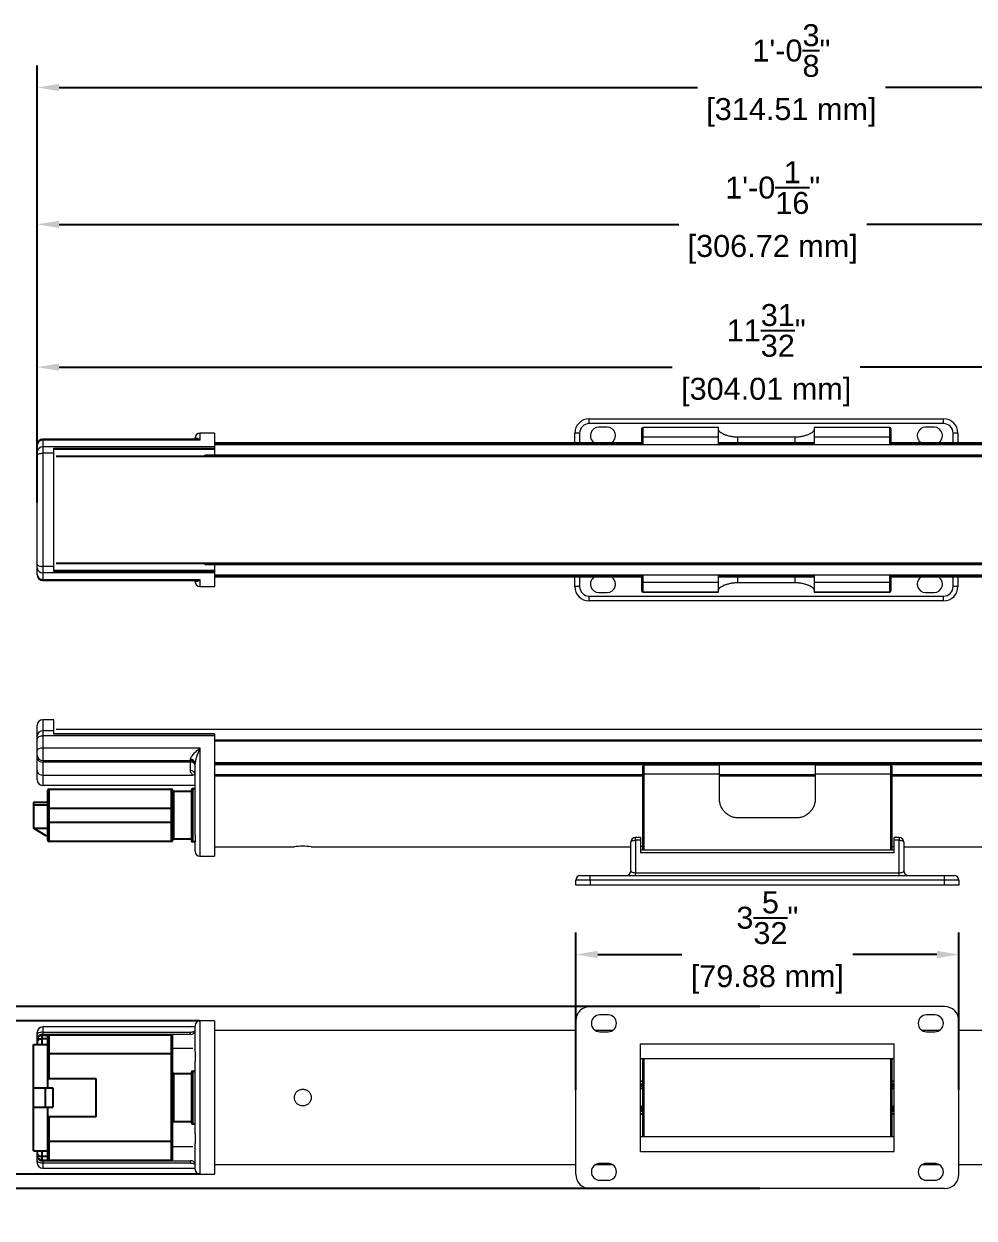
# Model space of a CAD drawing. Header units: inches. Extents: x -1.7 to 17.2, y -0.2 to 9.6.
# Drawn here: x 4.66 to 12.46, y -0.24 to 9.56 of the extents above; entities that cross this region are included whole.
import ezdxf

# ---------------------------------------------------------------- set-up
doc = ezdxf.new("R2010")
doc.units = ezdxf.units.IN
doc.header["$MEASUREMENT"] = 0
doc.layers.add('DIMENSIONS', color=1, linetype='Continuous')
doc.styles.get("Standard").update_dxf_attribs({"font": 'Arial.ttf'})
doc.dimstyles.new('Standard .180IN', dxfattribs={"dimtxt": 0.18, "dimasz": 0.18, "dimexe": 0.18, "dimexo": 0.0625, "dimgap": 0.09, "dimtad": 0, "dimtih": 1, "dimtoh": 1, "dimdec": 5, "dimzin": 0, "dimdsep": 46, "dimlunit": 4, "dimtxsty": 'Standard', "dimcen": 0.09, "dimadec": 0, "dimazin": 0, "dimtfac": 1, "dimtdec": 5, "dimtofl": 0, "dimtmove": 0, "dimatfit": 3, "dimfxl": 1, "dimtolj": 1, "dimtzin": 0, "dimarcsym": 0})

# ---------------------------------------------------------------- blocks, each defined once
blk = doc.blocks.new('*D10')
at = {"layer": 'Defpoints', "color": 0, "transparency": 16777216}
for p in [(16.7356, 6.7387), (4.7666, 5.5682), (16.7356, 5.5682)]:
    blk.add_point(p, dxfattribs=at)
at = {"layer": 'DIMENSIONS', "color": 0, "lineweight": -2, "transparency": 16777216}
for p, q in [((4.7666, 5.6307), (4.7666, 6.9187)), ((16.7356, 5.6307), (16.7356, 6.9187)), ((4.9466, 6.7387), (9.9797, 6.7387)), ((16.5556, 6.7387), (11.5226, 6.7387))]:
    blk.add_line(p, q, dxfattribs=at)
at = {"layer": 'DIMENSIONS', "color": 0, "transparency": 16777216}
for points in [[(4.9466, 6.7687), (4.9466, 6.7087), (4.7666, 6.7387)], [(16.5556, 6.7687), (16.5556, 6.7087), (16.7356, 6.7387)]]:
    blk.add_solid(points, dxfattribs=at)
at = {"layer": 'DIMENSIONS', "color": 0, "transparency": 16777216, "char_height": 0.18, "attachment_point": 5}
for s, insert in [('\\A1;11{\\H1x;\\S31/32;}"', (10.7511, 7.0404)), ('\\A1;[304.01 mm]', (10.7511, 6.5341))]:
    blk.add_mtext(s, dxfattribs=dict(at, insert=insert))
blk = doc.blocks.new('*D12')
at = {"layer": 'Defpoints', "color": 0, "transparency": 16777216}
for p in [(4.7666, 9.0336), (4.7666, 5.96), (17.1488, 5.96)]:
    blk.add_point(p, dxfattribs=at)
at = {"layer": 'DIMENSIONS', "color": 0, "lineweight": -2, "transparency": 16777216}
for p, q in [((4.7666, 6.0225), (4.7666, 9.2136)), ((17.1488, 6.0225), (17.1488, 9.2136)), ((4.9466, 9.0336), (10.1863, 9.0336)), ((16.9688, 9.0336), (11.7291, 9.0336))]:
    blk.add_line(p, q, dxfattribs=at)
at = {"layer": 'DIMENSIONS', "color": 0, "transparency": 16777216}
for points in [[(4.9466, 9.0636), (4.9466, 9.0036), (4.7666, 9.0336)], [(16.9688, 9.0636), (16.9688, 9.0036), (17.1488, 9.0336)]]:
    blk.add_solid(points, dxfattribs=at)
at = {"layer": 'DIMENSIONS', "color": 0, "transparency": 16777216, "char_height": 0.18, "attachment_point": 5}
for s, insert in [('\\A1;1\'-0{\\H1x;\\S3/8;}"', (10.9577, 9.3366)), ('\\A1;[314.51 mm]', (10.9577, 8.8291))]:
    blk.add_mtext(s, dxfattribs=dict(at, insert=insert))
blk = doc.blocks.new('*D13')
at = {"layer": 'Defpoints', "color": 0, "transparency": 16777216}
for p in [(4.7666, 7.9106), (4.7666, 5.5649), (16.8421, 5.5649)]:
    blk.add_point(p, dxfattribs=at)
at = {"layer": 'DIMENSIONS', "color": 0, "lineweight": -2, "transparency": 16777216}
for p, q in [((4.7666, 5.6274), (4.7666, 8.0906)), ((16.8421, 5.6274), (16.8421, 8.0906)), ((4.9466, 7.9106), (10.0329, 7.9106)), ((16.6621, 7.9106), (11.5758, 7.9106))]:
    blk.add_line(p, q, dxfattribs=at)
at = {"layer": 'DIMENSIONS', "color": 0, "transparency": 16777216}
for points in [[(4.9466, 7.9406), (4.9466, 7.8806), (4.7666, 7.9106)], [(16.6621, 7.9406), (16.6621, 7.8806), (16.8421, 7.9106)]]:
    blk.add_solid(points, dxfattribs=at)
at = {"layer": 'DIMENSIONS', "color": 0, "transparency": 16777216, "char_height": 0.18, "attachment_point": 5}
for s, insert in [('\\A1;1\'-0{\\H1x;\\S1/16;}"', (10.8044, 8.2123)), ('\\A1;[306.72 mm]', (10.8044, 7.706))]:
    blk.add_mtext(s, dxfattribs=dict(at, insert=insert))
blk = doc.blocks.new('*D14')
at = {"layer": 'Defpoints', "color": 0, "transparency": 16777216}
for p in [(6.1622, 1.3749), (3.8217, 0.1169), (6.1622, 0.1169)]:
    blk.add_point(p, dxfattribs=at)
at = {"layer": 'DIMENSIONS', "color": 0, "lineweight": -2, "transparency": 16777216}
for p, q in [((3.8217, 1.5549), (3.8217, 1.7349)), ((6.0997, 1.3749), (3.6417, 1.3749)), ((6.0997, 0.1169), (3.6417, 0.1169)), ((3.8217, -0.0631), (3.8217, -0.2431))]:
    blk.add_line(p, q, dxfattribs=at)
at = {"layer": 'DIMENSIONS', "color": 0, "transparency": 16777216}
for points in [[(3.7917, 1.5549), (3.8517, 1.5549), (3.8217, 1.3749)], [(3.7917, -0.0631), (3.8517, -0.0631), (3.8217, 0.1169)]]:
    blk.add_solid(points, dxfattribs=at)
at = {"layer": 'DIMENSIONS', "color": 0, "transparency": 16777216, "char_height": 0.18, "attachment_point": 5}
for s, insert in [('\\A1;1{\\H1x;\\S1/4;}"', (3.8217, 1.0439)), ('\\A1;[31.95 mm]', (3.8217, 0.5413))]:
    blk.add_mtext(s, dxfattribs=dict(at, insert=insert))
blk = doc.blocks.new('*D15')
at = {"layer": 'Defpoints', "color": 0, "transparency": 16777216}
for p in [(10.7603, 1.4928), (2.0406, -0.001), (10.7603, -0.001)]:
    blk.add_point(p, dxfattribs=at)
at = {"layer": 'DIMENSIONS', "color": 0, "lineweight": -2, "transparency": 16777216}
for p, q in [((10.6978, 1.4928), (1.8606, 1.4928)), ((2.0406, 1.3128), (2.0406, 1.2497)), ((2.0406, 0.179), (2.0406, 0.2421)), ((10.6978, -0.001), (1.8606, -0.001))]:
    blk.add_line(p, q, dxfattribs=at)
at = {"layer": 'DIMENSIONS', "color": 0, "transparency": 16777216}
for points in [[(2.0106, 1.3128), (2.0706, 1.3128), (2.0406, 1.4928)], [(2.0106, 0.179), (2.0706, 0.179), (2.0406, -0.001)]]:
    blk.add_solid(points, dxfattribs=at)
at = {"layer": 'DIMENSIONS', "color": 0, "transparency": 16777216, "char_height": 0.18, "attachment_point": 5}
for s, insert in [('\\A1;1{\\H1x;\\S1/2;}"', (2.0406, 1.0451)), ('\\A1;[37.94 mm]', (2.0406, 0.5413))]:
    blk.add_mtext(s, dxfattribs=dict(at, insert=insert))
blk = doc.blocks.new('*D16')
at = {"layer": 'Defpoints', "color": 0, "transparency": 16777216}
for p in [(12.3328, 1.9197), (9.1878, 0.7459), (12.3328, 0.7459)]:
    blk.add_point(p, dxfattribs=at)
at = {"layer": 'DIMENSIONS', "color": 0, "lineweight": -2, "transparency": 16777216}
for p, q in [((9.1878, 0.8084), (9.1878, 2.0997)), ((12.3328, 0.8084), (12.3328, 2.0997)), ((9.3678, 1.9197), (10.0588, 1.9197)), ((12.1528, 1.9197), (11.4618, 1.9197))]:
    blk.add_line(p, q, dxfattribs=at)
at = {"layer": 'DIMENSIONS', "color": 0, "transparency": 16777216}
for points in [[(9.3678, 1.9497), (9.3678, 1.8897), (9.1878, 1.9197)], [(12.1528, 1.9497), (12.1528, 1.8897), (12.3328, 1.9197)]]:
    blk.add_solid(points, dxfattribs=at)
at = {"layer": 'DIMENSIONS', "color": 0, "transparency": 16777216, "char_height": 0.18, "attachment_point": 5}
for s, insert in [('\\A1;3{\\H1x;\\S5/32;}"', (10.7603, 2.2214)), ('\\A1;[79.88 mm]', (10.7603, 1.7151))]:
    blk.add_mtext(s, dxfattribs=dict(at, insert=insert))

msp = doc.modelspace()

# ---------------------------------------------------------------- linework, layer by layer
at = {"color": 0, "linetype": 'Continuous', "lineweight": 15}
for p, q in [((9.297922, 6.27554), (9.297922, 6.314851)), ((9.297922, 6.314851), (12.206963, 6.314851)), ((12.206963, 6.27554), (9.297922, 6.27554)), ((12.206963, 6.27554), (12.206963, 6.314851)), ((6.221152, 6.197174), (6.103218, 6.197174)), ((6.103218, 6.197174), (6.103218, 6.14094)), ((6.221152, 6.197174), (6.221152, 6.085013)), ((9.179987, 6.118294), (9.179987, 6.196917)), ((9.219299, 6.196917), (9.179987, 6.196917)), ((9.219299, 6.196917), (9.219299, 6.118294)), ((9.445339, 6.246056), (9.376544, 6.246056)), ((9.730347, 6.234781), (9.730347, 6.236229)), ((9.730347, 6.164173), (9.730347, 6.234781)), ((10.359328, 6.244091), (9.738209, 6.244091)), ((9.738209, 6.244091), (9.738209, 6.242626)), ((9.738209, 6.242626), (9.738209, 6.164173)), ((10.359328, 6.242626), (9.738209, 6.242626)), ((10.359328, 6.242626), (10.359328, 6.244091)), ((10.359328, 6.164173), (10.359328, 6.242626)), ((11.766675, 6.244091), (11.145556, 6.244091)), ((11.145556, 6.244091), (11.145556, 6.242626)), ((11.145556, 6.242626), (11.145556, 6.164173)), ((11.766675, 6.242626), (11.145556, 6.242626)), ((11.766675, 6.242626), (11.766675, 6.244091)), ((11.766675, 6.164173), (11.766675, 6.242626)), ((11.774538, 6.236229), (11.774538, 6.234781)), ((11.774538, 6.234781), (11.774538, 6.164173)), ((12.12834, 6.246056), (12.059545, 6.246056)), ((12.324897, 6.196917), (12.285585, 6.196917)), ((12.285585, 6.118294), (12.285585, 6.196917)), ((12.324897, 6.196917), (12.324897, 6.118294)), ((4.766632, 6.097984), (4.766632, 6.100796)), ((4.766632, 6.046251), (4.766632, 6.097984)), ((6.067309, 6.147969), (4.813805, 6.147969)), ((4.813805, 6.147969), (4.813805, 6.14094)), ((4.813805, 6.14094), (4.813805, 6.085013)), ((6.103218, 6.14094), (4.813805, 6.14094)), ((4.813805, 6.085013), (4.813805, 6.032569)), ((6.221152, 6.085013), (4.813805, 6.085013)), ((6.063906, 6.147969), (6.063906, 6.157863)), ((9.738209, 6.118551), (6.221152, 6.118551)), ((6.221152, 6.117843), (9.738209, 6.117843)), ((9.738209, 6.109991), (6.221152, 6.109991)), ((15.281111, 6.100814), (6.221152, 6.100814)), ((15.281111, 6.100556), (6.221152, 6.100556)), ((6.221152, 6.085013), (6.221152, 6.073929)), ((9.730347, 6.164173), (9.738209, 6.164173)), ((9.730347, 6.100556), (9.730347, 6.164173)), ((10.359328, 6.164173), (9.738209, 6.164173)), ((9.738209, 6.164173), (9.738209, 6.100556)), ((10.359328, 6.100556), (10.359328, 6.164173)), ((11.145556, 6.118294), (10.359328, 6.118294)), ((10.359328, 6.117586), (11.145556, 6.117586)), ((11.145556, 6.109734), (10.359328, 6.109734)), ((10.516574, 6.166502), (10.98831, 6.166502)), ((10.516574, 6.166502), (10.516574, 6.118294)), ((10.98831, 6.118294), (10.98831, 6.166502)), ((11.766675, 6.164173), (11.145556, 6.164173)), ((11.145556, 6.164173), (11.145556, 6.100556)), ((11.766675, 6.164173), (11.774538, 6.164173)), ((11.766675, 6.100556), (11.766675, 6.164173)), ((11.774538, 6.164173), (11.774538, 6.100556)), ((15.281111, 6.118551), (11.7824, 6.118551)), ((11.7824, 6.117843), (15.281111, 6.117843)), ((15.281111, 6.109991), (11.7824, 6.109991)), ((4.766632, 6.014785), (4.766632, 6.046251)), ((4.766632, 5.1216), (4.766632, 6.014785)), ((4.813805, 6.032569), (4.813805, 5.103816)), ((4.904221, 6.032569), (4.813805, 6.032569)), ((4.904221, 6.073929), (6.221152, 6.073929)), ((4.904221, 6.032569), (4.904221, 6.073929)), ((6.221152, 6.062649), (4.904221, 6.062649)), ((4.904221, 5.103816), (4.904221, 6.032569)), ((16.598042, 6.007569), (4.922567, 6.007569)), ((16.598042, 6.002669), (4.922567, 6.002669)), ((6.221152, 6.018047), (6.142529, 6.018047)), ((6.142529, 6.007569), (6.142529, 6.018047)), ((6.221152, 6.073929), (6.221152, 6.062649)), ((6.221152, 6.062649), (6.221152, 6.018047)), ((6.221152, 6.019029), (15.281111, 6.019029)), ((4.766632, 5.090134), (4.766632, 5.1216)), ((4.904221, 5.103816), (4.813805, 5.103816)), ((4.813805, 5.103816), (4.813805, 5.051372)), ((4.904221, 5.062455), (4.904221, 5.103816)), ((4.922567, 5.133716), (16.598042, 5.133716)), ((4.922567, 5.128816), (16.598042, 5.128816)), ((6.142529, 5.128816), (6.142529, 5.118337)), ((6.142529, 5.118337), (6.221152, 5.118337)), ((6.221152, 5.118337), (6.221152, 5.073736)), ((15.281111, 5.117356), (6.221152, 5.117356)), ((4.766632, 5.038401), (4.766632, 5.090134)), ((4.766632, 5.035589), (4.766632, 5.038401)), ((6.221152, 5.051372), (4.813805, 5.051372)), ((4.813805, 5.051372), (4.813805, 4.995444)), ((4.904221, 5.073736), (6.221152, 5.073736)), ((6.221152, 5.062455), (4.904221, 5.062455)), ((6.221152, 5.073736), (6.221152, 5.062455)), ((6.221152, 5.062455), (6.221152, 5.051372)), ((6.221152, 5.051372), (6.221152, 4.93921)), ((6.221152, 5.035828), (15.281111, 5.035828)), ((6.221152, 5.035571), (15.281111, 5.035571)), ((6.221152, 5.026394), (9.738209, 5.026394)), ((9.738209, 5.018542), (6.221152, 5.018542)), ((6.221152, 5.017833), (9.738209, 5.017833)), ((9.179987, 4.938953), (9.179987, 5.017576)), ((9.219299, 5.017576), (9.219299, 4.938953)), ((9.730347, 4.971697), (9.730347, 5.035314)), ((9.738209, 5.035314), (9.738209, 4.971697)), ((10.359328, 4.971697), (10.359328, 5.035314)), ((10.359328, 5.026137), (11.145556, 5.026137)), ((11.145556, 5.018285), (10.359328, 5.018285)), ((10.359328, 5.017576), (11.145556, 5.017576)), ((10.516574, 5.017576), (10.516574, 4.969369)), ((10.98831, 4.969369), (10.98831, 5.017576)), ((11.145556, 5.035314), (11.145556, 4.971697)), ((11.766675, 4.971697), (11.766675, 5.035314)), ((11.774538, 5.035314), (11.774538, 4.971697)), ((11.7824, 5.026394), (15.281111, 5.026394)), ((15.281111, 5.018542), (11.7824, 5.018542)), ((11.7824, 5.017833), (15.281111, 5.017833)), ((12.285585, 4.938953), (12.285585, 5.017576)), ((12.324897, 5.017576), (12.324897, 4.938953)), ((4.813805, 4.995444), (6.103218, 4.995444)), ((4.813805, 4.995444), (4.813805, 4.988415)), ((4.813805, 4.988415), (6.067309, 4.988415)), ((6.063906, 4.978522), (6.063906, 4.988415)), ((6.103218, 4.995444), (6.103218, 4.93921)), ((6.103218, 4.93921), (6.221152, 4.93921)), ((9.219299, 4.938953), (9.179987, 4.938953)), ((9.730347, 4.971697), (9.738209, 4.971697)), ((9.730347, 4.90109), (9.730347, 4.971697)), ((9.730347, 4.899642), (9.730347, 4.90109)), ((10.359328, 4.971697), (9.738209, 4.971697)), ((9.738209, 4.971697), (9.738209, 4.893245)), ((10.359328, 4.893245), (10.359328, 4.971697)), ((10.98831, 4.969369), (10.516574, 4.969369)), ((11.766675, 4.971697), (11.145556, 4.971697)), ((11.145556, 4.971697), (11.145556, 4.893245)), ((11.766675, 4.971697), (11.774538, 4.971697)), ((11.766675, 4.893245), (11.766675, 4.971697)), ((11.774538, 4.971697), (11.774538, 4.90109)), ((11.774538, 4.90109), (11.774538, 4.899642)), ((12.324897, 4.938953), (12.285585, 4.938953)), ((9.297922, 4.860331), (12.206963, 4.860331)), ((9.297922, 4.821019), (9.297922, 4.860331)), ((12.206963, 4.821019), (9.297922, 4.821019)), ((9.376544, 4.889814), (9.445339, 4.889814)), ((10.359328, 4.893245), (9.738209, 4.893245)), ((9.738209, 4.893245), (9.738209, 4.89178)), ((9.738209, 4.89178), (10.359328, 4.89178)), ((10.359328, 4.89178), (10.359328, 4.893245)), ((11.766675, 4.893245), (11.145556, 4.893245)), ((11.145556, 4.893245), (11.145556, 4.89178)), ((11.145556, 4.89178), (11.766675, 4.89178)), ((11.766675, 4.89178), (11.766675, 4.893245)), ((12.059545, 4.889814), (12.12834, 4.889814)), ((12.206963, 4.821019), (12.206963, 4.860331)), ((4.904221, 3.845703), (4.813805, 3.845703)), ((4.813805, 3.845703), (4.813805, 3.754817)), ((4.904221, 3.754817), (4.904221, 3.845703)), ((4.766632, 3.711124), (4.766632, 3.79853)), ((4.813805, 3.754817), (4.813805, 3.712801)), ((4.904221, 3.754817), (4.813805, 3.754817)), ((4.904221, 3.726475), (4.904221, 3.754817)), ((6.221152, 3.728944), (4.904221, 3.728944)), ((6.221152, 3.726475), (4.904221, 3.726475)), ((16.598042, 3.76708), (4.922567, 3.76708)), ((6.221152, 3.728944), (6.221152, 3.726475)), ((6.221152, 3.726475), (6.221152, 3.712801)), ((4.766632, 3.685914), (4.766632, 3.711124)), ((4.766632, 3.594772), (4.766632, 3.685914)), ((4.813805, 3.712801), (4.813805, 3.614269)), ((6.221152, 3.712801), (4.813805, 3.712801)), ((6.221152, 3.712801), (6.221152, 2.725329)), ((6.221152, 3.682101), (15.281111, 3.682101)), ((15.281111, 3.673324), (6.221152, 3.673324)), ((15.281111, 3.669972), (6.221152, 3.669972)), ((4.766632, 3.553771), (4.766632, 3.594772)), ((4.766632, 3.533463), (4.766632, 3.553771)), ((4.766632, 3.426754), (4.766632, 3.533463)), ((4.813805, 3.614269), (6.103218, 3.614269)), ((4.813805, 3.614269), (4.813805, 3.511766)), ((6.103218, 3.614269), (6.103218, 2.725329)), ((4.813805, 3.511766), (6.024595, 3.511766)), ((4.813805, 3.511766), (4.813805, 3.499073)), ((6.024595, 3.499073), (4.813805, 3.499073)), ((4.813805, 3.499073), (4.813805, 3.392365)), ((6.024595, 3.511766), (6.024595, 3.519976)), ((6.024595, 3.499073), (6.024595, 3.511766)), ((6.024595, 3.428196), (6.024595, 3.499073)), ((6.063906, 2.900128), (6.063906, 3.489078)), ((6.221152, 3.493895), (15.281111, 3.493895)), ((15.281111, 3.484039), (6.221152, 3.484039)), ((15.281111, 3.476176), (6.221152, 3.476176)), ((9.738209, 3.398278), (9.738209, 3.464383)), ((9.746071, 3.472245), (9.746071, 3.398795)), ((10.367191, 3.472245), (9.746071, 3.472245)), ((10.367191, 3.398795), (10.367191, 3.472245)), ((11.774538, 3.472245), (11.153418, 3.472245)), ((11.153418, 3.472245), (11.153418, 3.398795)), ((11.774538, 3.398795), (11.774538, 3.472245)), ((11.7824, 3.464383), (11.7824, 3.398278)), ((4.766632, 3.354311), (4.766632, 3.426754)), ((4.813805, 3.392365), (6.043941, 3.392365)), ((4.813805, 3.392365), (4.813805, 3.307138)), ((6.221152, 3.397554), (9.738209, 3.397554)), ((6.221152, 3.389691), (9.738209, 3.389691)), ((9.738209, 3.382228), (6.221152, 3.382228)), ((9.738209, 2.777158), (9.738209, 3.398278)), ((10.367191, 3.398795), (9.746071, 3.398795)), ((9.746071, 3.398795), (9.746071, 2.776239)), ((10.367191, 3.197066), (10.367191, 3.398795)), ((10.367191, 3.397554), (11.153418, 3.397554)), ((10.367191, 3.389691), (11.153418, 3.389691)), ((11.153418, 3.382228), (10.367191, 3.382228)), ((11.153418, 3.398795), (11.153418, 3.197066)), ((11.774538, 3.398795), (11.153418, 3.398795)), ((11.774538, 2.776239), (11.774538, 3.398795)), ((11.7824, 3.398278), (11.7824, 2.777158)), ((11.7824, 3.397554), (15.281111, 3.397554)), ((11.7824, 3.389691), (15.281111, 3.389691)), ((15.281111, 3.382228), (11.7824, 3.382228)), ((6.063906, 3.307138), (4.813805, 3.307138)), ((10.996173, 3.03982), (10.524436, 3.03982)), ((6.063906, 2.764641), (6.063906, 2.845498)), ((9.718553, 2.880212), (9.679242, 2.880212)), ((9.679242, 2.857514), (9.679242, 2.880212)), ((9.679242, 2.857514), (9.679242, 2.590781)), ((9.718553, 2.857514), (9.679242, 2.857514)), ((9.718553, 2.880212), (9.718553, 2.857514)), ((9.718553, 2.857514), (9.718553, 2.753541)), ((11.841367, 2.880212), (11.802056, 2.880212)), ((11.802056, 2.857514), (11.802056, 2.880212)), ((11.802056, 2.753541), (11.802056, 2.857514)), ((11.841367, 2.857514), (11.802056, 2.857514)), ((11.841367, 2.880212), (11.841367, 2.857514)), ((11.841367, 2.590781), (11.841367, 2.857514)), ((6.221152, 2.803952), (6.878307, 2.803952)), ((7.015031, 2.803952), (9.63993, 2.803952)), ((9.63993, 2.607395), (9.63993, 2.840901)), ((9.738209, 2.805203), (9.718553, 2.805203)), ((11.802056, 2.776239), (9.718553, 2.776239)), ((11.802056, 2.753541), (9.718553, 2.753541)), ((11.7824, 2.805203), (11.802056, 2.805203)), ((11.880678, 2.840901), (11.880678, 2.607395)), ((11.880678, 2.803952), (14.504712, 2.803952)), ((6.103218, 2.725329), (6.221152, 2.725329)), ((9.227161, 2.568084), (9.305784, 2.568084)), ((9.305784, 2.528772), (9.305784, 2.568084)), ((9.305784, 2.568084), (12.214825, 2.568084)), ((9.679242, 2.568084), (9.679242, 2.590781)), ((9.679242, 2.590781), (11.841367, 2.590781)), ((11.841367, 2.568084), (11.841367, 2.590781)), ((12.214825, 2.528772), (12.214825, 2.568084)), ((12.214825, 2.568084), (12.293448, 2.568084)), ((9.305784, 2.528772), (9.18785, 2.528772)), ((9.18785, 2.489461), (9.18785, 2.528772)), ((9.305784, 2.489461), (9.18785, 2.489461)), ((12.214825, 2.528772), (9.305784, 2.528772)), ((9.305784, 2.528772), (9.305784, 2.489461)), ((12.214825, 2.489461), (9.305784, 2.489461)), ((12.332759, 2.528772), (12.214825, 2.528772)), ((12.214825, 2.489461), (12.214825, 2.528772)), ((12.332759, 2.489461), (12.214825, 2.489461)), ((12.332759, 2.528772), (12.332759, 2.489461)), ((12.214825, 1.492788), (9.305784, 1.492788)), ((6.221152, 1.374854), (6.103218, 1.374854)), ((6.103218, 1.374854), (6.103218, 0.11689)), ((6.221152, 1.374854), (6.221152, 0.11689)), ((9.18785, 0.11689), (9.18785, 1.374854)), ((9.453201, 1.423993), (9.384407, 1.423993)), ((12.136202, 1.423993), (12.067407, 1.423993)), ((12.332759, 0.11689), (12.332759, 1.374854)), ((4.766632, 1.261339), (4.766632, 1.278475)), ((6.063906, 1.325649), (4.813805, 1.325649)), ((4.813805, 1.325649), (4.813805, 1.282808)), ((4.813805, 1.282808), (4.813805, 1.264772)), ((4.813805, 1.282808), (6.024595, 1.282808)), ((6.024595, 1.264772), (6.024595, 1.282808)), ((6.063906, 1.121942), (6.063906, 1.335542)), ((9.18785, 1.296231), (6.221152, 1.296231)), ((9.488636, 1.296231), (9.348972, 1.296231)), ((9.384407, 1.286403), (9.453201, 1.286403)), ((12.171637, 1.296231), (12.031972, 1.296231)), ((12.067407, 1.286403), (12.136202, 1.286403)), ((15.281111, 1.296231), (12.332759, 1.296231)), ((4.766632, 1.232481), (4.766632, 1.261339)), ((4.766632, 1.18223), (4.766632, 1.232481)), ((4.813805, 1.264772), (4.813805, 1.258317)), ((6.024595, 1.264772), (4.813805, 1.264772)), ((9.718553, 0.304568), (9.718553, 1.187176)), ((9.718553, 1.187176), (11.802056, 1.187176)), ((11.802056, 0.304568), (11.802056, 1.187176)), ((5.869119, 1.151129), (6.043941, 1.151129)), ((6.063906, 0.447845), (6.063906, 1.043899)), ((11.802056, 1.064147), (9.718553, 1.064147)), ((9.738209, 0.427596), (9.738209, 1.064147)), ((9.746071, 1.064147), (9.746071, 0.427596)), ((11.774538, 0.427596), (11.774538, 1.064147)), ((11.7824, 1.064147), (11.7824, 0.427596)), ((9.718553, 0.883461), (9.738209, 0.883461)), ((11.7824, 0.883461), (11.802056, 0.883461)), ((9.738209, 0.877284), (9.718553, 0.877284)), ((9.718553, 0.859403), (9.738209, 0.859403)), ((9.738209, 0.853535), (9.718553, 0.853535)), ((9.718553, 0.847552), (9.738209, 0.847552)), ((9.738209, 0.834089), (9.718553, 0.834089)), ((9.718553, 0.823822), (9.738209, 0.823822)), ((9.738209, 0.816773), (9.718553, 0.816773)), ((11.802056, 0.877284), (11.7824, 0.877284)), ((11.7824, 0.859403), (11.802056, 0.859403)), ((11.802056, 0.853535), (11.7824, 0.853535)), ((11.7824, 0.847552), (11.802056, 0.847552)), ((11.802056, 0.834089), (11.7824, 0.834089)), ((11.7824, 0.823822), (11.802056, 0.823822)), ((11.802056, 0.816773), (11.7824, 0.816773)), ((9.718553, 0.67497), (9.738209, 0.67497)), ((9.738209, 0.667921), (9.718553, 0.667921)), ((9.718553, 0.657654), (9.738209, 0.657654)), ((9.738209, 0.644191), (9.718553, 0.644191)), ((9.718553, 0.638208), (9.738209, 0.638208)), ((9.738209, 0.632341), (9.718553, 0.632341)), ((9.718553, 0.614459), (9.738209, 0.614459)), ((9.738209, 0.608282), (9.718553, 0.608282)), ((11.7824, 0.67497), (11.802056, 0.67497)), ((11.802056, 0.667921), (11.7824, 0.667921)), ((11.7824, 0.657654), (11.802056, 0.657654)), ((11.802056, 0.644191), (11.7824, 0.644191)), ((11.7824, 0.638208), (11.802056, 0.638208)), ((11.802056, 0.632341), (11.7824, 0.632341)), ((11.7824, 0.614459), (11.802056, 0.614459)), ((11.802056, 0.608282), (11.7824, 0.608282)), ((9.718553, 0.427596), (11.802056, 0.427596)), ((4.766632, 0.259263), (4.766632, 0.309518)), ((6.043941, 0.340615), (5.869119, 0.340615)), ((6.063906, 0.156201), (6.063906, 0.369801)), ((9.718553, 0.304568), (11.802056, 0.304568)), ((4.766632, 0.230404), (4.766632, 0.259263)), ((4.766632, 0.213268), (4.766632, 0.230404)), ((4.813805, 0.233431), (4.813805, 0.226971)), ((4.813805, 0.226971), (6.024595, 0.226971)), ((4.813805, 0.226971), (4.813805, 0.208935)), ((6.024595, 0.208935), (4.813805, 0.208935)), ((4.813805, 0.208935), (4.813805, 0.166095)), ((6.024595, 0.208935), (6.024595, 0.226971)), ((9.453201, 0.20534), (9.384407, 0.20534)), ((12.136202, 0.20534), (12.067407, 0.20534)), ((4.813805, 0.166095), (6.063906, 0.166095)), ((6.103218, 0.11689), (6.221152, 0.11689)), ((6.221152, 0.195513), (9.18785, 0.195513)), ((9.348972, 0.195513), (9.488636, 0.195513)), ((12.031972, 0.195513), (12.171637, 0.195513)), ((12.332759, 0.195513), (15.281111, 0.195513)), ((9.384407, 0.067751), (9.453201, 0.067751)), ((12.067407, 0.067751), (12.136202, 0.067751)), ((12.214825, -0.001044), (9.305784, -0.001044))]:
    msp.add_line(p, q, dxfattribs=at)
at = {"color": 0, "linetype": 'Continuous'}
for p, q in [((4.854879, 2.855292), (4.854879, 3.268062)), ((4.862741, 3.275924), (4.862741, 2.84743)), ((4.862741, 3.275924), (5.869112, 3.275924)), ((5.869112, 2.84743), (5.869112, 3.275924)), ((5.876974, 2.855292), (5.876974, 3.268062)), ((5.884836, 3.258234), (5.884836, 2.86512)), ((6.034219, 3.258234), (5.884836, 3.258234)), ((6.034219, 3.270027), (6.034219, 2.853327)), ((6.042082, 3.27789), (6.042082, 2.845465)), ((6.0639, 3.27789), (6.042082, 3.27789)), ((4.736944, 3.167818), (4.736944, 2.955536)), ((4.854879, 3.167818), (4.736944, 3.167818)), ((4.854879, 3.144231), (4.736944, 3.144231)), ((5.876974, 3.118679), (4.854879, 3.118679)), ((4.835223, 2.896569), (4.736944, 2.955536)), ((4.736944, 2.955536), (4.854879, 2.955536)), ((4.854879, 3.004676), (5.876974, 3.004676)), ((4.835223, 2.896569), (4.854879, 2.896569)), ((5.869112, 2.84743), (4.862741, 2.84743)), ((6.034219, 2.86512), (5.884836, 2.86512)), ((6.0639, 2.845465), (6.042082, 2.845465)), ((4.736951, 0.309518), (4.736951, 1.18223)), ((4.736951, 1.18223), (4.854885, 1.18223)), ((4.766631, 1.219006), (4.766631, 1.18223)), ((4.805943, 1.258317), (4.805943, 1.18223)), ((4.805943, 1.258317), (4.857033, 1.258317)), ((4.854885, 1.227312), (4.805943, 1.227312)), ((4.854885, 0.824497), (4.854885, 1.252991)), ((4.862748, 1.260853), (4.862748, 0.90312)), ((4.862748, 1.260853), (5.869119, 1.260853)), ((5.869119, 0.230895), (5.869119, 1.260853)), ((5.876981, 0.238758), (5.876981, 1.252991)), ((5.876981, 1.103608), (4.854885, 1.103608)), ((4.854885, 0.90312), (5.247999, 0.90312)), ((5.247999, 0.90312), (5.247999, 0.588629)), ((5.884843, 0.942431), (5.884843, 0.549317)), ((5.884843, 0.942431), (6.034226, 0.942431)), ((6.034226, 0.954219), (6.034226, 0.537524)), ((6.042089, 0.962087), (6.042089, 0.529662)), ((6.042089, 0.962087), (6.063906, 0.962087)), ((4.736951, 0.824497), (4.894197, 0.824497)), ((4.83523, 0.667251), (4.83523, 0.824497)), ((4.894197, 0.824497), (4.894197, 0.667251)), ((4.736951, 0.667251), (4.894197, 0.667251)), ((4.854885, 0.238758), (4.854885, 0.667251)), ((5.247999, 0.588629), (4.854885, 0.588629)), ((4.862748, 0.588629), (4.862748, 0.230895)), ((5.884843, 0.549317), (6.034226, 0.549317)), ((6.042089, 0.529662), (6.063906, 0.529662)), ((4.736951, 0.309518), (4.854885, 0.309518)), ((4.766631, 0.309518), (4.766631, 0.272746)), ((4.805943, 0.309518), (4.805943, 0.233431)), ((4.854885, 0.388141), (5.876981, 0.388141)), ((4.805943, 0.264436), (4.854885, 0.264436)), ((4.805943, 0.233431), (4.857033, 0.233431)), ((5.869119, 0.230895), (4.862748, 0.230895))]:
    msp.add_line(p, q, dxfattribs=at)
at = {"color": 0, "linetype": 'Continuous', "lineweight": 15, "flags": 128}
for points in [[(4.766632, 6.014785), (4.767538, 6.018255), (4.770223, 6.021591), (4.774582, 6.024665), (4.780449, 6.02736), (4.787597, 6.029572), (4.795753, 6.031215), (4.804602, 6.032227), (4.813805, 6.032569)], [(4.766632, 5.1216), (4.767538, 5.11813), (4.770223, 5.114794), (4.774582, 5.111719), (4.780449, 5.109024), (4.787597, 5.106813), (4.795753, 5.105169), (4.804602, 5.104157), (4.813805, 5.103816)], [(4.813805, 3.712801), (4.804602, 3.712284), (4.795753, 3.710754), (4.787597, 3.70827), (4.780449, 3.704926), (4.774582, 3.700852), (4.770223, 3.696203), (4.767538, 3.69116), (4.766632, 3.685914)], [(4.813805, 3.614269), (4.804602, 3.613894), (4.795753, 3.612785), (4.787597, 3.610983), (4.780449, 3.608558), (4.774582, 3.605604), (4.770223, 3.602233), (4.767538, 3.598576), (4.766632, 3.594772)], [(9.63993, 2.840901), (9.640686, 2.844142), (9.642923, 2.847258), (9.646556, 2.850131), (9.651444, 2.852648), (9.657402, 2.854714), (9.664198, 2.85625), (9.671573, 2.857195), (9.679242, 2.857514)], [(11.841367, 2.857514), (11.849036, 2.857195), (11.856411, 2.85625), (11.863207, 2.854714), (11.869164, 2.852648), (11.874053, 2.850131), (11.877686, 2.847258), (11.879923, 2.844142), (11.880678, 2.840901)], [(4.813805, 1.282808), (4.804602, 1.282396), (4.795753, 1.281174), (4.787597, 1.27919), (4.780449, 1.27652), (4.774582, 1.273267), (4.770223, 1.269555), (4.767538, 1.265527), (4.766632, 1.261339)], [(6.024595, 1.282808), (6.032264, 1.283152), (6.039639, 1.28417), (6.046435, 1.285823), (6.052393, 1.288048), (6.057282, 1.29076), (6.060914, 1.293853), (6.063151, 1.297209), (6.063906, 1.300699)], [(4.766632, 0.230404), (4.767538, 0.226216), (4.770223, 0.222189), (4.774582, 0.218477), (4.780449, 0.215223), (4.787597, 0.212553), (4.795753, 0.210569), (4.804602, 0.209348), (4.813805, 0.208935)], [(6.024595, 0.208935), (6.032264, 0.208591), (6.039639, 0.207573), (6.046435, 0.20592), (6.052393, 0.203695), (6.057282, 0.200984), (6.060914, 0.197891), (6.063151, 0.194535), (6.063906, 0.191044)]]:
    msp.add_lwpolyline(points, dxfattribs=at)
at = {"color": 0, "linetype": 'Continuous', "lineweight": 15}
for centre, radius, start, end in [((9.297922, 6.196917), 0.117934, 90, 180), ((9.297922, 6.196917), 0.078623, 90, 180), ((12.206963, 6.196917), 0.117934, 0, 90), ((12.206963, 6.196917), 0.078623, 0, 90), ((6.103218, 6.157863), 0.039311, 90, 180), ((9.376544, 6.177261), 0.068795, 90, 238.9972809), ((9.445339, 6.177261), 0.068795, 301.0027191, 90), ((9.738209, 6.236228), 0.007862, 90, 180), ((9.7382, 6.234772), 0.007854, 89.938459, 179.9370751), ((11.766675, 6.236228), 0.007862, 0, 90), ((11.766684, 6.234772), 0.007854, 0.0629249, 90.061541), ((12.059545, 6.177261), 0.068795, 90, 238.9972809), ((12.12834, 6.177261), 0.068795, 301.0027191, 90), ((4.813805, 6.100796), 0.047174, 90, 180), ((4.811791, 6.095772), 0.045213, 87.4468493, 177.1952895), ((4.809974, 6.041589), 0.043593, 84.9587028, 173.8601254), ((4.809974, 5.094796), 0.043593, 186.1398746, 275.0412972), ((4.811791, 5.040613), 0.045213, 182.8047105, 272.5531507), ((4.813805, 5.035589), 0.047174, 180, 270), ((9.376544, 4.958609), 0.068795, 121.0027191, 270), ((9.445339, 4.958609), 0.068795, 270, 58.9972809), ((12.059545, 4.958609), 0.068795, 121.0027191, 270), ((12.12834, 4.958609), 0.068795, 270, 58.9972809), ((6.103218, 4.978522), 0.039311, 180, 270), ((9.297922, 4.938953), 0.117934, 180, 270), ((9.297922, 4.938953), 0.078623, 180, 270), ((9.7382, 4.901098), 0.007854, 180.0629249, 270.061541), ((9.738209, 4.899642), 0.007862, 180, 270), ((11.766684, 4.901098), 0.007854, 269.938459, 359.9370751), ((11.766675, 4.899642), 0.007862, 270, 0), ((12.206963, 4.938953), 0.078623, 270, 0), ((12.206963, 4.938953), 0.117934, 270, 0), ((4.813805, 3.79853), 0.047174, 90, 180), ((4.812129, 3.709314), 0.045533, 87.8908663, 177.7222722), ((4.811363, 3.556514), 0.044815, 183.5095317, 273.1240569), ((4.808279, 3.541043), 0.042332, 190.3152915, 277.5002284), ((6.028352, 3.484299), 0.035874, 7.654412, 96.0103169), ((6.026631, 3.474476), 0.037345, 3.5088929, 93.1248569), ((6.0292, 3.464099), 0.035276, 10.3146509, 97.5009929), ((9.746071, 3.464383), 0.007862, 90, 180), ((11.774538, 3.464383), 0.007862, 0, 90), ((4.808279, 3.434334), 0.042332, 190.3153001, 277.5002126), ((4.813805, 3.354311), 0.047174, 180, 270), ((6.0292, 3.393222), 0.035276, 10.3146339, 97.5010186), ((6.058314, 3.361092), 0.034417, 80.6485998, 114.6833139), ((9.744114, 3.36853), 0.030328, 86.3001593, 101.227893), ((11.776495, 3.36853), 0.030328, 78.772107, 93.6998407), ((9.679242, 2.840901), 0.039311, 90, 180), ((11.841367, 2.840901), 0.039311, 0, 90), ((6.103218, 2.764641), 0.039311, 180, 270), ((6.947099, 2.255877), 0.552376, 82.9357221, 97.1540925), ((9.227161, 2.528772), 0.039311, 90, 180), ((9.600619, 2.607395), 0.039311, 270, 0), ((11.91999, 2.607395), 0.039311, 180, 270), ((12.293448, 2.528772), 0.039311, 0, 90), ((9.305784, 1.374854), 0.117934, 90, 180), ((12.214825, 1.374854), 0.117934, 0, 90), ((6.103218, 1.335542), 0.039311, 90, 180), ((9.384407, 1.355198), 0.068795, 90, 270), ((9.453201, 1.355198), 0.068795, 270, 90), ((12.067407, 1.355198), 0.068795, 90, 270), ((12.136202, 1.355198), 0.068795, 270, 90), ((4.813805, 1.278475), 0.047174, 90, 180), ((6.029818, 1.299311), 0.034932, 261.4007399, 347.3839727), ((4.807538, 1.223325), 0.041918, 81.4015038, 167.3833172), ((4.807538, 0.268419), 0.041918, 192.6166828, 278.5984962), ((4.813805, 0.213268), 0.047174, 180, 270), ((6.029818, 0.192433), 0.034932, 12.6160273, 98.5992601), ((9.384407, 0.136546), 0.068795, 90, 270), ((9.453201, 0.136546), 0.068795, 270, 90), ((12.067407, 0.136546), 0.068795, 90, 270), ((12.136202, 0.136546), 0.068795, 270, 90), ((6.103218, 0.156201), 0.039311, 180, 270), ((9.305784, 0.11689), 0.117934, 180, 270), ((12.214825, 0.11689), 0.117934, 270, 0)]:
    msp.add_arc(centre, radius, start, end, dxfattribs=at)
at = {"color": 0, "linetype": 'Continuous'}
for centre, radius, start, end in [((4.862741, 3.268062), 0.007862, 90, 180), ((5.869112, 3.268062), 0.007862, 0, 90), ((5.884836, 3.266096), 0.007862, 180, 270), ((6.042082, 3.270027), 0.007862, 90, 180), ((4.862741, 2.855292), 0.007862, 180, 270), ((5.869112, 2.855292), 0.007862, 270, 0), ((5.884836, 2.857258), 0.007862, 90, 180), ((6.042082, 2.853327), 0.007862, 180, 270), ((4.805943, 1.219006), 0.039311, 90, 180), ((4.862748, 1.252991), 0.007862, 90, 180), ((5.869119, 1.252991), 0.007862, 0, 90), ((5.884843, 0.950293), 0.007862, 180, 270), ((6.042089, 0.954224), 0.007862, 90, 180), ((5.884843, 0.541455), 0.007862, 90, 180), ((6.042089, 0.537524), 0.007862, 180, 270), ((4.805943, 0.272742), 0.039311, 180, 270), ((4.862748, 0.238758), 0.007862, 180, 270), ((5.869119, 0.238758), 0.007862, 270, 0)]:
    msp.add_arc(centre, radius, start, end, dxfattribs=at)
at = {"color": 0, "linetype": 'Continuous', "lineweight": 15}
for centre, start_param, end_param in [((9.679242, 2.607395), 3.14159265, 4.71238898), ((11.841367, 2.607395), 4.71238898, 6.28318531)]:
    msp.add_ellipse(centre, major_axis=(0.039311, 0), ratio=0.42261826, start_param=start_param, end_param=end_param, dxfattribs=at)
for points, knots in [([(10.359328, 6.225552), (10.359328, 6.223059), (10.360355, 6.220361), (10.364309, 6.214595), (10.367276, 6.211496), (10.375006, 6.205124), (10.379718, 6.201879), (10.390808, 6.195373), (10.397263, 6.192082), (10.411456, 6.185857), (10.419213, 6.182901), (10.436127, 6.177467), (10.445345, 6.174988), (10.464407, 6.170931), (10.474348, 6.169315), (10.495128, 6.167088), (10.505835, 6.166502), (10.516574, 6.166502)], [0, 0, 0, 0, 0.125, 0.125, 0.25, 0.25, 0.375, 0.375, 0.5, 0.5, 0.625, 0.625, 0.75, 0.75, 0.875, 0.875, 1, 1, 1, 1]), ([(10.98831, 6.166502), (10.999036, 6.166502), (11.009545, 6.167076), (11.030156, 6.169264), (11.040354, 6.170907), (11.059501, 6.174977), (11.068538, 6.177402), (11.085589, 6.182869), (11.093421, 6.185854), (11.107597, 6.192071), (11.11403, 6.195347), (11.125163, 6.201876), (11.129865, 6.205116), (11.137557, 6.211451), (11.140553, 6.214566), (11.144531, 6.220359), (11.145556, 6.223061), (11.145556, 6.225552)], [0, 0, 0, 0, 0.125, 0.125, 0.25, 0.25, 0.375, 0.375, 0.5, 0.5, 0.625, 0.625, 0.75, 0.75, 0.875, 0.875, 1, 1, 1, 1]), ([(6.06526, 6.147969), (6.065447, 6.148912), (6.066423, 6.153844), (6.073184, 6.156954), (6.08399, 6.156252), (6.094935, 6.149057), (6.10142, 6.142825), (6.103163, 6.140998), (6.103218, 6.14094)], [0, 0, 0, 0, 0.05075132, 0.26554537, 0.56735388, 0.88386516, 0.99635722, 1, 1, 1, 1]), ([(6.103218, 6.14094), (6.103116, 6.140978), (6.09963, 6.142271), (6.087866, 6.146215), (6.076569, 6.146949), (6.068561, 6.14747)], [0, 0, 0, 0, 0.00873563, 0.29729464, 1, 1, 1, 1]), ([(6.103218, 4.995444), (6.103163, 4.995387), (6.10142, 4.99356), (6.094935, 4.987327), (6.08399, 4.980132), (6.073184, 4.979431), (6.066423, 4.98254), (6.065447, 4.987473), (6.06526, 4.988415)], [0, 0, 0, 0, 0.00364278, 0.11613484, 0.43264612, 0.73445463, 0.94924868, 1, 1, 1, 1]), ([(6.067309, 4.988752), (6.075731, 4.989292), (6.08744, 4.990044), (6.09963, 4.994114), (6.103116, 4.995406), (6.103218, 4.995444)], [0, 0, 0, 0, 0.71313373, 0.9915708, 1, 1, 1, 1]), ([(10.516574, 4.969369), (10.505848, 4.969369), (10.495339, 4.968795), (10.474728, 4.966606), (10.46453, 4.964963), (10.445383, 4.960894), (10.436347, 4.958468), (10.419295, 4.953002), (10.411464, 4.950016), (10.397288, 4.9438), (10.390854, 4.940523), (10.379721, 4.933995), (10.37502, 4.930754), (10.367327, 4.92442), (10.364332, 4.921305), (10.360353, 4.915512), (10.359328, 4.912809), (10.359328, 4.910318)], [0, 0, 0, 0, 0.125, 0.125, 0.25, 0.25, 0.375, 0.375, 0.5, 0.5, 0.625, 0.625, 0.75, 0.75, 0.875, 0.875, 1, 1, 1, 1]), ([(11.145556, 4.910318), (11.145556, 4.912812), (11.144529, 4.91551), (11.140575, 4.921276), (11.137608, 4.924374), (11.129878, 4.930747), (11.125166, 4.933992), (11.114076, 4.940498), (11.107621, 4.943788), (11.093428, 4.950014), (11.085671, 4.95297), (11.068757, 4.958404), (11.05954, 4.960883), (11.040477, 4.96494), (11.030536, 4.966556), (11.009756, 4.968783), (10.99905, 4.969369), (10.98831, 4.969369)], [0, 0, 0, 0, 0.125, 0.125, 0.25, 0.25, 0.375, 0.375, 0.5, 0.5, 0.625, 0.625, 0.75, 0.75, 0.875, 0.875, 1, 1, 1, 1]), ([(6.024595, 3.519976), (6.025085, 3.523294), (6.02573, 3.527665), (6.030915, 3.538741), (6.042559, 3.555749), (6.065125, 3.580427), (6.086682, 3.600423), (6.09963, 3.611327), (6.103116, 3.614185), (6.103218, 3.614269)], [0, 0, 0, 0, 0.112341771, 0.147991323, 0.339382729, 0.608956416, 0.894716394, 0.996906374, 1, 1, 1, 1]), ([(6.103218, 3.614269), (6.103163, 3.614142), (6.10142, 3.610107), (6.09493, 3.594826), (6.084047, 3.56755), (6.073011, 3.535117), (6.065537, 3.508306), (6.064392, 3.494803), (6.063906, 3.489078)], [0, 0, 0, 0, 0.00328962, 0.10487584, 0.39070211, 0.66325101, 0.85722129, 1, 1, 1, 1]), ([(6.043941, 3.392365), (6.038682, 3.398318), (6.029758, 3.408419), (6.02487, 3.42113), (6.024639, 3.427079), (6.024595, 3.428196)], [0, 0, 0, 0, 0.53825773, 0.913272043, 1, 1, 1, 1]), ([(10.524436, 3.03982), (10.51371, 3.03982), (10.503201, 3.040906), (10.482591, 3.045126), (10.472392, 3.048318), (10.453245, 3.056473), (10.444209, 3.061432), (10.427157, 3.073091), (10.419326, 3.079676), (10.40515, 3.094113), (10.398716, 3.102077), (10.387583, 3.118965), (10.382882, 3.127852), (10.375189, 3.146534), (10.372194, 3.156413), (10.368215, 3.17644), (10.367191, 3.186648), (10.367191, 3.197066)], [0, 0, 0, 0, 0.125, 0.125, 0.25, 0.25, 0.375, 0.375, 0.5, 0.5, 0.625, 0.625, 0.75, 0.75, 0.875, 0.875, 1, 1, 1, 1]), ([(11.153418, 3.197066), (11.153418, 3.186638), (11.152392, 3.176449), (11.148437, 3.156509), (11.14547, 3.146671), (11.13774, 3.12787), (11.133028, 3.118974), (11.121938, 3.102141), (11.115483, 3.09414), (11.10129, 3.079681), (11.093534, 3.073162), (11.076619, 3.061568), (11.067402, 3.056496), (11.048339, 3.048364), (11.038398, 3.045225), (11.017618, 3.040929), (11.006912, 3.03982), (10.996173, 3.03982)], [0, 0, 0, 0, 0.125, 0.125, 0.25, 0.25, 0.375, 0.375, 0.5, 0.5, 0.625, 0.625, 0.75, 0.75, 0.875, 0.875, 1, 1, 1, 1]), ([(6.063906, 2.900128), (6.063931, 2.895769), (6.064011, 2.881727), (6.064185, 2.861558), (6.063999, 2.850847), (6.063906, 2.845498)], [0, 0, 0, 0, 0.18391304, 0.59245924, 1, 1, 1, 1]), ([(6.063906, 1.121942), (6.063931, 1.117978), (6.064011, 1.105206), (6.064185, 1.079779), (6.063999, 1.055849), (6.063906, 1.043899)], [0, 0, 0, 0, 0.18391304, 0.59245924, 1, 1, 1, 1]), ([(6.878307, 0.745872), (6.878307, 0.741322), (6.878754, 0.736849), (6.880504, 0.728051), (6.881829, 0.72368), (6.885283, 0.715351), (6.887397, 0.711401), (6.892389, 0.703926), (6.895292, 0.70039), (6.904802, 0.690882), (6.91247, 0.685758), (6.929022, 0.678893), (6.938081, 0.677082), (6.951555, 0.677074), (6.956118, 0.677522), (6.964944, 0.679279), (6.969235, 0.680578), (6.977569, 0.684026), (6.981591, 0.686179), (6.989041, 0.691155), (6.992518, 0.694), (6.998938, 0.700415), (7.001782, 0.703885), (7.006765, 0.71133), (7.008921, 0.715353), (7.012375, 0.72368), (7.013679, 0.727968), (7.015443, 0.736792), (7.015895, 0.741354), (7.0159, 0.754829), (7.014098, 0.763889), (7.007245, 0.780453), (7.002129, 0.788123), (6.992626, 0.797645), (6.989091, 0.800551), (6.981625, 0.805547), (6.977678, 0.807663), (6.96935, 0.811126), (6.964982, 0.812454), (6.956187, 0.814211), (6.951713, 0.814662), (6.942615, 0.814671), (6.938142, 0.814228), (6.929341, 0.812486), (6.924968, 0.811164), (6.916637, 0.807718), (6.912685, 0.805608), (6.905204, 0.800621), (6.901667, 0.797722), (6.892151, 0.788221), (6.887019, 0.780557), (6.880139, 0.764011), (6.878307, 0.754971), (6.878307, 0.745872)], [0, 0, 0, 0, 0.03125, 0.03125, 0.0625, 0.0625, 0.09375, 0.09375, 0.125, 0.125, 0.1875, 0.1875, 0.25, 0.25, 0.28125, 0.28125, 0.3125, 0.3125, 0.34375, 0.34375, 0.375, 0.375, 0.40625, 0.40625, 0.4375, 0.4375, 0.46875, 0.46875, 0.5, 0.5, 0.5625, 0.5625, 0.625, 0.625, 0.65625, 0.65625, 0.6875, 0.6875, 0.71875, 0.71875, 0.75, 0.75, 0.78125, 0.78125, 0.8125, 0.8125, 0.84375, 0.84375, 0.875, 0.875, 0.9375, 0.9375, 1, 1, 1, 1]), ([(6.063906, 0.447845), (6.063931, 0.442392), (6.064011, 0.424827), (6.064185, 0.397172), (6.063999, 0.378917), (6.063906, 0.369801)], [0, 0, 0, 0, 0.1839128, 0.59245922, 1, 1, 1, 1])]:
    msp.add_open_spline(points, degree=3, knots=knots, dxfattribs=at)
at = {"color": 0, "linetype": 'Continuous'}
for points, knots in [([(4.771898, 1.213857), (4.770268, 1.211925), (4.767614, 1.207697), (4.766631, 1.202767), (4.766631, 1.200403)], [0, 0, 0, 0, 0.51680934, 1, 1, 1, 1]), ([(4.805943, 1.227312), (4.802538, 1.227312), (4.790259, 1.226259), (4.777693, 1.220727), (4.771898, 1.213857)], [0, 0, 0, 0, 0.2747779, 1, 1, 1, 1]), ([(4.766631, 0.291346), (4.766631, 0.288982), (4.767614, 0.284051), (4.770268, 0.279824), (4.771898, 0.277891)], [0, 0, 0, 0, 0.48319066, 1, 1, 1, 1]), ([(4.771898, 0.277891), (4.773698, 0.275758), (4.783189, 0.267524), (4.796312, 0.264436), (4.805943, 0.264436)], [0, 0, 0, 0, 0.2246578, 1, 1, 1, 1])]:
    msp.add_open_spline(points, degree=3, knots=knots, dxfattribs=at)

# ---------------------------------------------------------------- dimensions: what is measured, and where the dimension line sits
at = {"layer": 'DIMENSIONS'}
for base, p1, p2, picture, middle in [((4.766632, 9.033626), (17.148776, 5.960002), (4.766632, 5.960002), '*D12', (10.957704, 9.033626)), ((4.7666317, 7.9105999), (16.8421473, 5.5649231), (4.7666317, 5.5649231), '*D13', (10.8043895, 7.9105999)), ((12.332759, 1.919654), (9.18785, 0.745872), (12.332759, 0.745872), '*D16', (10.760304, 1.919654))]:
    dim = msp.add_linear_dim(base=base, p1=p1, p2=p2, dimstyle='Standard .180IN', override={"dimpost": '\\X'}, dxfattribs=at)
    dim.commit()
    dim.dimension.update_dxf_attribs({"geometry": picture, "text_midpoint": middle, "dimtype": 160})
dim = msp.add_linear_dim(base=(16.735632, 6.738673), p1=(4.766632, 5.568192), p2=(16.735632, 5.568192), dimstyle='Standard .180IN', override={"dimpost": '\\X'}, dxfattribs=at)
dim.commit()
dim.dimension.update_dxf_attribs({"geometry": '*D10', "text_midpoint": (10.751132, 6.738673)})
for base, p1, p2, picture, middle in [((3.821663, 0.11689), (6.162185, 1.374854), (6.162185, 0.11689), '*D14', (3.821663, 0.745872)), ((2.040556, -0.001044), (10.760304, 1.492788), (10.760304, -0.001044), '*D15', (2.040556, 0.745872))]:
    dim = msp.add_linear_dim(base=base, p1=p1, p2=p2, angle=90, dimstyle='Standard .180IN', override={"dimpost": '\\X'}, dxfattribs=at)
    dim.commit()
    dim.dimension.update_dxf_attribs({"geometry": picture, "text_midpoint": middle, "dimtype": 160})

doc.saveas('drawing.dxf')
